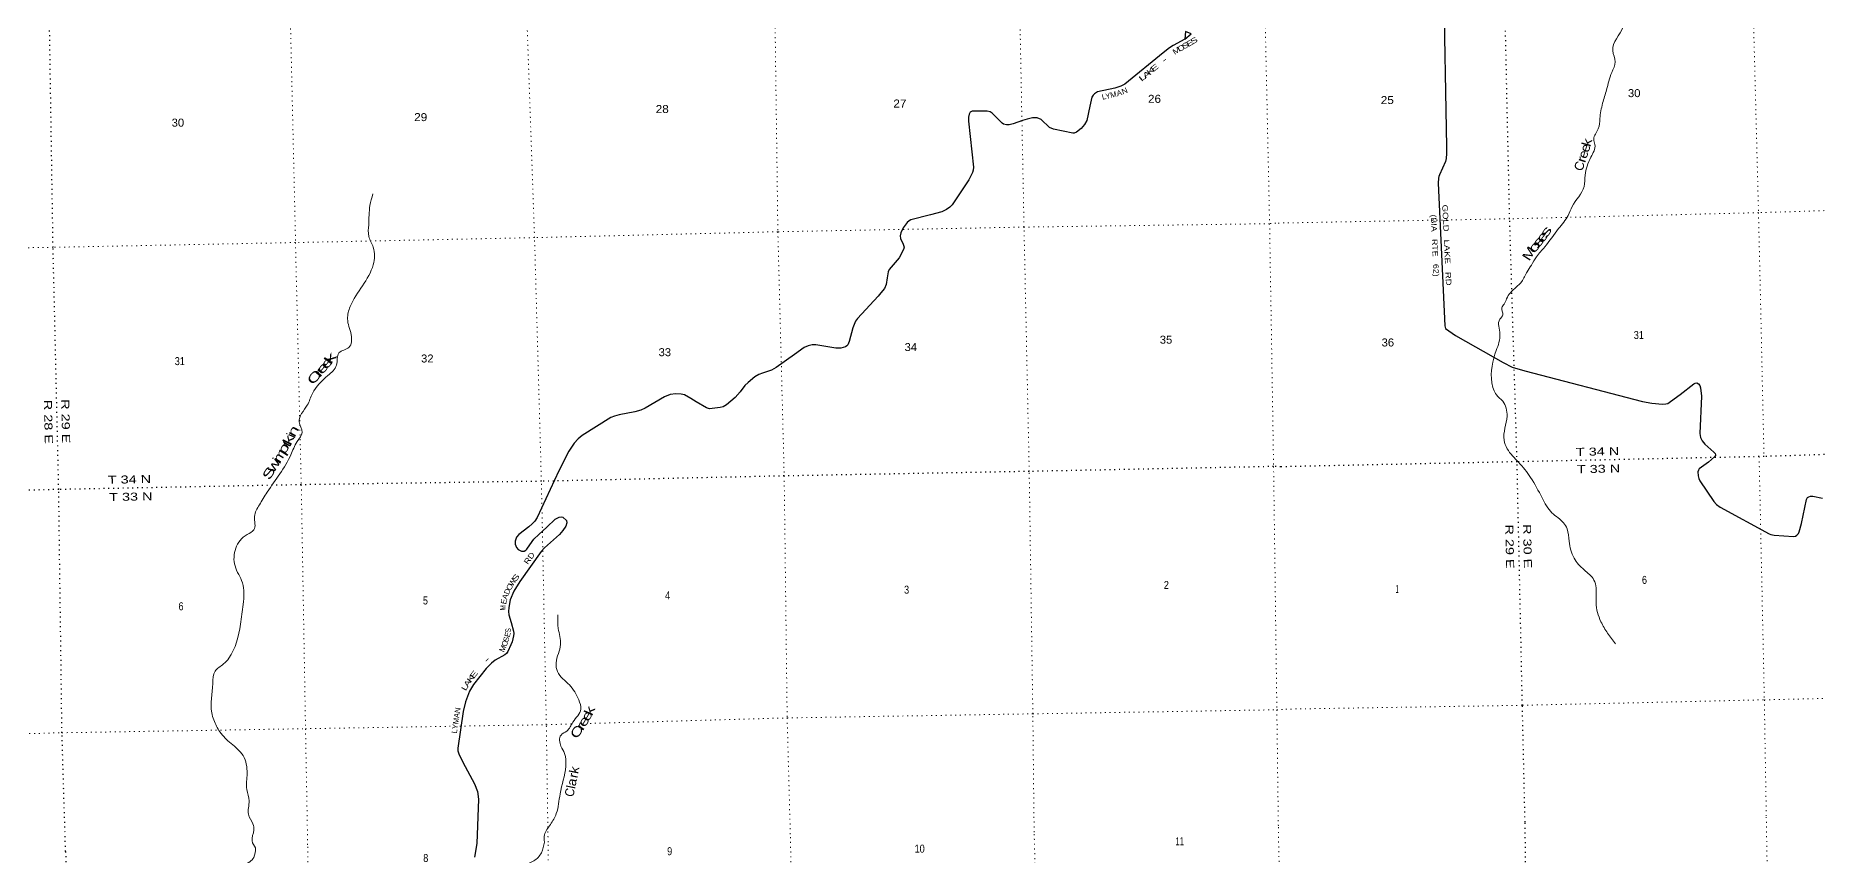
# Model space of a CAD drawing. Header units: feet. Extents: x 244583 to 493183, y 184934 to 372822.
# Drawn here: x 432125 to 471090, y 325566 to 343499 of the extents above; entities that cross this region are included whole.
import ezdxf
from ezdxf.enums import TextEntityAlignment as Align

# ---------------------------------------------------------------- set-up
doc = ezdxf.new("R2010")
doc.units = ezdxf.units.FT
doc.header["$LTSCALE"] = 70
doc.linetypes.add('DOTTED', pattern=[1.5, 0.3, -1.2])
for name, color, linetype, lineweight in [('29', 7, 'Continuous', 25), ('30', 7, 'Continuous', 25), ('39', 7, 'Continuous', 13), ('6', 7, 'DOTTED', 25), ('7', 7, 'DOTTED', 13)]:
    doc.layers.add(name, color=color, linetype=linetype, lineweight=lineweight)
doc.layers.add('41', color=7, linetype='Continuous')

msp = doc.modelspace()

# ---------------------------------------------------------------- linework, layer by layer
at = {"layer": '29'}
for points in [[(462691.72, 346563.08), (463002.48, 345939.73), (463042.45, 345853.59), (463051.95, 345815.55), (463053.62, 345778.07), (463037.99, 345624.51), (462930.78, 345017.86), (462922.75, 344952.29), (462910.75, 344675.95), (462980.47, 341068.68)], [(457260.29, 343422.74), (457002.44, 343284.11), (456924.38, 343234.25), (456785.16, 343122.82), (455942.35, 342437.89), (455859.59, 342394.9), (455723.87, 342350.03), (455350.25, 342267.08), (455279.84, 342223.72), (455251.33, 342195.19), (455225.24, 342152.1), (455179.35, 341957.12), (455117.2, 341644.73), (455066, 341553.25), (454990.29, 341465.19), (454885.42, 341386.82), (454837.9, 341367.8), (454806.32, 341368.4), (454386.46, 341451.01), (454297.14, 341490.53), (454112.24, 341665.75), (454025.31, 341698.28), (453923.88, 341701.81), (453812.67, 341672.35)], [(453812.67, 341672.35), (453706.41, 341644.21), (453503.54, 341570.97), (453412.3, 341550.87), (453360.03, 341550.87), (453293.5, 341565.13), (453261.57, 341585.1), (453045.12, 341801.59), (452998.88, 341831.42), (452932.89, 341848.24), (452602.99, 341843.33), (452566.44, 341821.91), (452540.65, 341780.8), (452523.67, 341717.3), (452525.53, 341629.16), (452635.19, 340623.22), (452628.21, 340554.67), (452614.85, 340507.69), (452535.73, 340343.85), (452169.28, 339799.68), (452115, 339746.3), (452048.47, 339698.75), (451942.94, 339645.06), (451697.65, 339576.45), (451264.46, 339469.37), (451226.36, 339449.1), (451183.6, 339411.06), (451099.22, 339292.59), (451045.79, 339187.57), (451031.53, 339121), (451042.46, 339060.98), (451100.99, 338933.96), (451117.07, 338873.73), (451106.79, 338819.29), (451008.09, 338638.68), (450793.93, 338381.57), (450772.66, 338332.62), (450748.89, 338198.83), (450722.65, 338058.22), (450685.97, 337971.04), (450608.49, 337873.83)], [(462980.47, 341068.68), (462983.36, 340919.07), (462975.93, 340808.3), (462958.19, 340747.09), (462825.61, 340457.11), (462811.98, 340420.75), (462802.48, 340380.33), (462794.76, 340272.88), (462941.43, 337148.73), (462959.3, 337094.46), (463027.36, 337038.46), (463173.53, 336936.01), (464218.61, 336345.51), (464417.66, 336249.62), (464692.41, 336163.07), (467266.7, 335495.88), (467469.06, 335461.06), (467703.91, 335438.31), (467773.2, 335442.04), (467820.72, 335453.94), (467881.77, 335491.92), (468090.85, 335649.19), (468386.37, 335883.55), (468414.74, 335896.18), (468452.76, 335905.69), (468493.31, 335880.67), (468519.29, 335848.62), (468534.08, 335797.27), (468553.77, 335608.49), (468521.25, 334797.71), (468538.29, 334707.37), (468574.53, 334632.08), (468628.58, 334559.95), (468829.74, 334387.82), (468851.93, 334355.48), (468861.44, 334331.7), (468861.44, 334317.44), (468840.89, 334283.4), (468709.13, 334170.72), (468505.03, 334022.61), (468488.41, 333995.27), (468477.42, 333960.4), (468481.27, 333865.69), (468495.54, 333809.82), (468517.55, 333762.15), (468823.32, 333307.87), (468885.22, 333240.38), (468962.15, 333181.03), (470037.88, 332598.44), (470075.63, 332584.17), (470149.29, 332572.29), (470571.73, 332545.74), (470612.62, 332550.89), (470643.51, 332569.91), (470679.15, 332607.95), (470693.84, 332644.03), (470742.88, 332826.79), (470850.37, 333351.72), (470876.37, 333392.57), (470902.5, 333411.59), (470942.9, 333425.85), (470991.32, 333426.4), (471204.45, 333378.31)], [(450608.49, 337873.83), (450550.69, 337801.31), (450095.39, 337314.05), (450057.65, 337250.92), (449998.1, 337103.85), (449919.34, 336807.02), (449891.05, 336738.68), (449867.29, 336710.15), (449838.69, 336689.48), (449734.24, 336662.6), (449624.18, 336664.22), (449187.75, 336738.68), (449108.55, 336737.77), (449021.43, 336714.9), (448931.55, 336673.45), (448719.08, 336525.34), (448318.14, 336237.01), (448217.33, 336178.19), (448022.11, 336117.29), (447942.73, 336084.85), (447852.44, 336032.54), (447706.89, 335911.35), (447638.6, 335847.09), (447534.61, 335704.12), (447420.01, 335580.81), (447233.85, 335426.11), (447158.65, 335376.34), (447093.1, 335360.98), (446859.27, 335338.3), (446793.29, 335359.09), (446573.67, 335488.82), (446454.48, 335563.45), (446319.14, 335639.56), (446246.26, 335654.51), (446129.23, 335661.46), (446003.91, 335649.76), (445875.71, 335598.63), (445457.21, 335350.98), (445362.39, 335302.63), (445232.57, 335266.94), (444888.44, 335205.13), (444787.39, 335176.62), (444701.26, 335144.5), (444079.34, 334753.42), (443988.19, 334675.47), (443903.52, 334586.99), (443787.61, 334410.87), (443566.41, 333978.33), (443090.92, 332958.36), (443039.1, 332880.7), (442986.38, 332820.46), (442914.49, 332753.64), (442690.62, 332584.99), (442639.48, 332525.65), (442612.78, 332443.36), (442610.97, 332373.48), (442641.62, 332301.24), (442677.5, 332254.6), (442750.95, 332220.24), (442810.55, 332221.32), (442848.57, 332240.34), (442870.31, 332262.49), (442981.47, 332431.42), (443019.64, 332482.85), (443131.42, 332583.51), (443305.16, 332746.46), (443486.55, 332921.76), (443575.63, 332967.87), (443623.15, 332972.63), (443656.3, 332961.66), (443732.94, 332895.69), (443741.94, 332841.87), (443718.97, 332770.28), (443656.41, 332673.06), (443584.15, 332586.46), (443257.24, 332292.65), (443183.91, 332212.45), (442716.51, 331556.12), (442582.45, 331348.75), (442506.18, 331160.21), (442473.16, 330992.12), (442468.41, 330899.39), (442470.83, 330828.55), (442526.73, 330659.12), (442573.25, 330469.23), (442580.13, 330421.83), (442577.7, 330369.2), (442543.3, 330236.38), (442520.69, 330171.26), (442454.15, 330026.83), (442423.31, 329983.17), (442383.05, 329951.07), (442171.46, 329837.24), (442093, 329772.43), (441978.21, 329655.5), (441703.9, 329307.85), (441616.27, 329157.83), (441527.51, 328923.64), (441478.38, 328716.32)], [(441478.38, 328716.32), (441357.5, 327911.94), (441361.19, 327851.35), (441379.64, 327789.75), (441468.18, 327607.3), (441723.48, 327128.12), (441785.35, 326960.91), (441813.04, 326792.55), (441772.82, 325827.89)], [(441772.82, 325827.89), (441723.17, 325527.28)]]:
    msp.add_lwpolyline(points, dxfattribs=at)
msp.add_lwpolyline([(457397.43, 343536.11), (457272.87, 343590.41), (457260.29, 343422.74)], close=True, dxfattribs=at)
at = {"layer": '39'}
for points in [[(465744.59, 349639.59), (465858.67, 349473.91), (465942.29, 349430.95), (465999.22, 349411.77), (466121.7, 349228.05), (466167.11, 349174.3), (466212.48, 349122.57), (466323.97, 348989.18), (466391.22, 348958.05), (466446.55, 348914.59), (466534.46, 348857.56), (466581.97, 348799.81), (466840.89, 348557.92), (466893.93, 348415.39), (466971.13, 348392.52), (467099.67, 348208.92), (467136.59, 347948.89), (467151.98, 347878.44), (467234.69, 347772.82), (467258.34, 347692.41), (467351.74, 347667.81), (467418.21, 347565.94), (467392.88, 347397.76), (467429.36, 347277.16), (467505.14, 346876.38), (467616.72, 346508.56), (467477.68, 346370.67), (467352.36, 346142.09), (467277.8, 345785.08), (467115.34, 345485.1), (467034.03, 345396.74), (466921.4, 345251.24), (466843.11, 345106.35), (466879.25, 344775.59), (466849.51, 344283.99), (466882.97, 343876.38), (466845.77, 343693.83), (466614.49, 343170.32), (466669.34, 342924.77), (466594.57, 342695.07), (466480.03, 342313.09), (466394.28, 342018.53), (466333.48, 341684), (466298.97, 341463.11), (466199.98, 341230.95), (466226.26, 341116.24), (466138.16, 340839.82), (466009.7, 340445.47), (465987.81, 340196.52), (465726.71, 339759.37), (465641.16, 339567.87), (465430.03, 339277.12), (465127.88, 338875.61), (464949.74, 338662.24), (464835.76, 338478.32), (464741.3, 338333.15), (464623.78, 338120.87), (464377.52, 337873.95), (464294.94, 337743.13), (464240.4, 337626.96), (464187.23, 337547.19), (464212.2, 337392.04), (464147.2, 337295.89), (464148.85, 336972.59), (464068.28, 336613.45), (463971.6, 335906.44), (464073.28, 335641.51), (464209.16, 335500.47), (464303.79, 335176.82), (464238.29, 334650.22), (464306.25, 334463.5), (464558.09, 334164.9), (464818.57, 333834.11), (465071.02, 333385.98), (465286.99, 333058.44), (465420.24, 332951.7), (465616.46, 332712.73), (465661.74, 332436.68), (465769.32, 332066.78), (465992.08, 331812.11), (466204.17, 331589.58), (466251.61, 331420.68), (466251.29, 331095.32), (466357.73, 330674.88), (466503.54, 330428.93), (466677.49, 330191.57)], [(439501.79, 340036.72), (439436.1, 339781.22), (439408.73, 339362.47), (439411.75, 339107.82), (439509.58, 338868.51), (439508.02, 338488.48), (439005.55, 337572.65), (438946.07, 337305.09), (439025.01, 336954.37), (438977.75, 336678.89), (438758.88, 336558.93), (438705.44, 336293.47), (438514.19, 336060.66), (438179.26, 335672.45), (438067.1, 335416.37), (437941.95, 335232.89), (437891.57, 335050.35), (437952.9, 334820.69), (437846.16, 334619.25), (437706.09, 334330.48), (437192.34, 333513.55), (437017.82, 333232.43), (436913.69, 332980.5), (436899.01, 332685.21), (436750.63, 332586.34), (436501.58, 332284.08), (436485.95, 331897.82), (436647.96, 331529.94), (436663.67, 331057.16), (436606.16, 330623.88), (436350.24, 329878.88), (436236.52, 329754.17), (436048.44, 329594.16), (436001.09, 329326.76), (435976.38, 328683.68), (436020.66, 328528.6), (436155.13, 328267.5), (436398.64, 328013.83), (436662.5, 327748.28), (436749.97, 327359.26), (436744.06, 327005.46), (436795.51, 326757.48), (436778.75, 326466.21), (436878.29, 326253.19), (436898.03, 326122.05), (436858.45, 325881.02), (436934.05, 325730.82)], [(443543.94, 330825.47), (443555.57, 330526.46), (443606.17, 330179.43), (443507.86, 329777.99), (443538.43, 329586.35), (443800.58, 329294.5), (444002.52, 328967.55), (444047.35, 328765.98), (443874.9, 328480.85), (443739.8, 328285.12), (443615.52, 328198.68), (443614.4, 327952.07), (443691.01, 327797.38), (443718.57, 327518.79), (443594.42, 326910.85), (443512.61, 326481.32), (443382.09, 326239.16), (443255.38, 326017.26), (443253, 325856.6)], [(443253, 325856.6), (443186.41, 325624.79), (443017.77, 325444.56), (442783.35, 325346.11), (442603.7, 325226.29), (442452.01, 324993.83), (442489.85, 324893.46), (442615.41, 324727.81), (442611.85, 324435.02), (442476.43, 324192.71), (442389.65, 324066.23), (442390.46, 323882.52), (442212.24, 323669.85), (442023.6, 323610.45), (441664.46, 323491.94), (441411.49, 323419.45), (441192.52, 323365.65), (441015.94, 323308.45), (440787.91, 323187.89), (440495.95, 323028), (440283.24, 322960.16), (440115.44, 322856.67), (439903.35, 322748.46), (439770.83, 322449.67), (439686.34, 322305.05), (439647.85, 322054.13), (439491.87, 321837.75), (439393.15, 321700.99), (439290.43, 321430.92), (438947.92, 321149.13), (438608.54, 321057.16), (438454.51, 320844.85), (438146.4, 320686.73), (437836.36, 320391.3), (437678.34, 320176.92), (437612.55, 319996.24)], [(436934.05, 325730.82), (436894.39, 325519), (436807.14, 325422.79), (436695.67, 325328.23), (436703.77, 325195.11), (436618.47, 324971.74), (436624.53, 324840.6), (436561.07, 324639.77), (436437.22, 324431.96), (436384.72, 324174.77), (436265.99, 323896.38), (436200.43, 323701.57), (436078.07, 323528.11), (435976.15, 323205.56), (435823.19, 322924.63), (435605.42, 322660.89), (435576.24, 322329.35), (435516.48, 322019.56), (435405.07, 321789.73), (435444.44, 321590.47), (435262.87, 321464.56), (435127.51, 321480.67), (435023.7, 321543.69), (434891.13, 321509.37), (434753.67, 321531.51), (434661.49, 321362.54), (434451.82, 321359.35), (434294.04, 321128.82), (434105.68, 321051.26), (433894.52, 321013.73), (433688.91, 321008.58), (433469.13, 320876.03), (433283.99, 320719.79), (433238.65, 320652.47), (433156.98, 320566.37)]]:
    msp.add_spline(points, degree=3, dxfattribs=at)
at = {"layer": '6'}
for points in [[(464698.87, 326294.52), (464639.64, 328849.52), (464523.53, 334176.4), (464361.12, 339492.35), (464243.13, 344811.11), (464096.43, 350153.61), (464058.72, 355504.13), (463917.09, 360788.11), (463747.5, 365713.95)], [(432780.5, 325651.32), (432701.43, 328248.76), (432630.23, 333569.94), (432506.76, 338868.24), (432420.98, 344225.62), (432368.21, 349526.82), (432299.2, 354833.88), (432230.38, 360124.77), (432158.8, 364884.5)], [(489978.88, 334719.34), (485868.49, 334733.43), (480553.41, 334597.58), (480436.36, 334587.4), (475240.56, 334449.65), (475127.24, 334457.72), (469923.86, 334291.55), (469816.77, 334289.63), (464523.53, 334176.4), (459356.57, 334066.95)], [(459356.57, 334066.95), (459198.63, 334072.53), (453854.31, 333965.56), (448495.74, 333866.51), (443185.89, 333749.87), (437934.16, 333674.38), (432630.23, 333569.94), (428736.34, 333476.21)], [(464985.42, 302294.64), (464929.09, 307605.48), (464866.18, 312960.69), (464802.06, 318247.19), (464736.01, 323525.58), (464698.87, 326294.52)], [(432780.5, 325651.32), (432835.95, 322840.85), (432961.35, 317573.54), (433060.86, 312285.65), (433216.16, 306909.78), (433382.48, 301473.51)]]:
    msp.add_lwpolyline(points, dxfattribs=at)
at = {"layer": '7'}
for points in [[(458449.13, 365599.12), (458573.21, 360731.68), (458687.13, 355386.77), (458844.6, 350083.82), (458995.49, 344731.63), (459111.37, 339385.42), (459198.63, 334072.53), (459269.83, 328751.34), (459302.77, 326182.56)], [(469076.69, 365827.99), (469288.53, 360937.09), (469468.87, 355635.62), (469551.31, 350269.73), (469665.51, 344936.76), (469803.56, 339626.44), (469923.86, 334291.55)], [(443332.22, 325858.89), (443293.51, 328425.1), (443185.89, 333749.87), (443035.77, 339080.17), (442854.99, 344268.61), (442816.41, 349735.73), (442753.78, 355016.59), (442633.39, 360395.78), (442578.15, 365169.51)], [(453961.7, 326073.04), (453933.38, 328662.67), (453854.31, 333965.56), (453740.39, 339310.47), (453637.74, 344556.47), (453483.15, 349923.1), (453383.44, 355262.12), (453271.42, 360617.16), (453142.72, 365455.48)], [(447852.15, 364902.84), (447960.22, 360443.9), (448059.59, 355133.18), (448178.97, 349838.88), (448287.81, 344411.03), (448357.6, 339209.09), (448495.74, 333866.51), (448560.55, 328573.55), (448631.5, 325965.02)], [(437263.13, 363846.95), (437319.66, 360264.94), (437449.75, 354920.24), (437553.11, 349613.6), (437687.02, 344287.14), (437808.67, 338972.65), (437934.16, 333674.38), (438027.78, 328337.31), (438075.11, 325754.84)], [(489861.34, 340058.9), (485781.12, 340034.55), (480437.15, 339932.54), (475122.22, 339788.62), (469803.56, 339626.44), (464361.12, 339492.35), (459246.56, 339397.96)], [(459246.56, 339397.96), (459111.37, 339385.42), (453740.39, 339310.47), (448357.6, 339209.09), (443035.77, 339080.17), (437808.67, 338972.65), (432506.76, 338868.24), (428633.67, 338806.62)], [(469816.77, 334289.63), (469930.76, 328968.77), (469973.91, 326405.23)], [(459465.96, 328765.81), (464639.64, 328849.52), (469930.76, 328968.77), (475274.41, 329088.96), (480571.69, 329202.26), (485929.59, 329316.64), (490096.42, 329379.31)], [(444250.38, 328452.07), (448560.55, 328573.55), (453933.38, 328662.67), (459269.83, 328751.34), (459465.96, 328765.81)], [(428838.01, 328145.72), (432701.43, 328248.76), (438027.78, 328337.31), (441188.8, 328390.01)], [(441402.51, 328393.57), (443293.51, 328425.1), (443908.33, 328442.43)], [(459302.77, 326182.56), (459356.65, 323425.87), (459440.46, 318109.48), (459526.07, 312807.24), (459573.46, 307498.37), (459677.81, 302158.07)], [(469973.91, 326405.23), (470020.74, 323648.71), (470095.53, 318313.85), (470157.51, 313037.43), (470246.4, 307704.77), (470298.93, 302373.68)], [(438075.11, 325754.84), (438095.55, 322943.04), (438171.41, 319950.73)], [(443845.88, 301765.88), (443812.44, 307085.06), (443681.85, 312426.98), (443506.17, 317816.68), (443365.26, 323043.37), (443332.22, 325858.89)], [(448631.5, 325965.02), (448693.29, 323154.68), (448853.4, 317859.64), (449033.76, 312558.85), (449070.77, 307270.01), (449208.08, 301883.77)], [(454487.47, 302010.49), (454254.22, 307340.76), (454238.77, 312670.31), (454173.54, 317958.72), (454039.2, 323282.42), (453961.7, 326073.04)]]:
    msp.add_lwpolyline(points, dxfattribs=at)

# ---------------------------------------------------------------- texts
at = {"layer": '30'}
for s, rotation, width, p in [('O', 29.264, 1.15, (457205.26, 343175.25)), ('S', 29.264, 1.3, (457297.27, 343230.17)), ('E', 30.264, 1.35, (457395.13, 343283.25)), ('S', 31.264, 1.4, (457490.07, 343340.45)), ('-', 39.1, 1.9, (456844.5, 342926.22)), ('M', 32.568, 1.25, (457106.07, 343120.9)), ('L', 39.1, 1.85, (456369.69, 342538.12)), ('A', 39.1, 1.65, (456458.11, 342602.82)), ('K', 39.1, 1.55, (456545.78, 342678.82)), ('E', 39.1, 1.6, (456632.33, 342749.17)), ('L', 12.518, 1.05, (455502.56, 342106.27)), ('M', 12.518, 0.85, (455706.21, 342152.54)), ('A', 17.294, 1.1, (455838.96, 342187.92)), ('N', 23.45, 1.1, (455963.53, 342235.77)), ('GOLD   LAKE   RD', 272.688, 1.3, (462928.64, 338913.78)), ('(BIA   RTE   62)', 272.688, 1.2, (462666.19, 338902.8)), ('RD', 54.544, 1.2, (442970.51, 332032.63)), ('S', 54.544, 1.5, (442671.21, 331605.69)), ('A', 72.886, 1.1, (442450.91, 331210.74)), ('D', 67.975, 1.05, (442493.66, 331315.93)), ('O', 62.118, 1.15, (442545.12, 331412.41)), ('M', 87.068, 0.7, (442402.59, 330979.04)), ('E', 78.886, 0.9, (442422.95, 331106.3)), ('S', 88.547, 0.7, (442519.51, 330489.32)), ('M', 65.55, 1.05, (442393.97, 330064.04)), ('O', 65.264, 1.05, (442440.09, 330178.26)), ('-', 45.529, 2.15, (442030.32, 329808.51)), ('L', 61.243, 1.5, (441563.35, 329211.29)), ('A', 59.71, 1.4, (441618.07, 329299.69)), ('K', 51.725, 1.55, (441688.24, 329398.13)), ('E', 51.725, 1.6, (441754.95, 329485.71))]:
    msp.add_text(s, height=120, rotation=rotation, dxfattribs=dict(at, width=width)).set_placement(p, align=Align.CENTER)
for s, rotation, p in [('Y', 12.518, (455588.63, 342123.52)), ('W', 60.118, (442603.01, 331511.1)), ('E', 75.933, (442504.88, 330385.89)), ('S', 75.933, (442476.32, 330279.37)), ('LYMAN', 81.454, (441378.23, 328509.23))]:
    msp.add_text(s, height=120, rotation=rotation, dxfattribs=at).set_placement(p, align=Align.CENTER)
at = {"layer": '41'}
for s, rotation, width, p in [('e', 71.942, 1.15, (466064.67, 340872.85)), ('k', 74.456, 1.25, (466147.48, 341137.23)), ('e', 72.188, 1.15, (466109.35, 341011.68)), ('C', 71.972, 1.05, (465980.86, 340615.38)), ('r', 71.942, 1.3, (466027.73, 340759.21)), ('s', 52.385, 2, (465061.43, 338928.6)), ('e', 52.91, 1.7, (465151.44, 339040.91)), ('s', 55.91, 1.9, (465230.96, 339153.3)), ('M', 57.807, 1.35, (464867.21, 338681.32)), ('o', 49.986, 1.8, (464974.77, 338819.22)), ('e', 50.203, 1.8, (438473.57, 336169.48)), ('e', 49.993, 1.85, (438568.86, 336282.09)), ('k', 53.882, 1.9, (438649.33, 336382.64)), ('C', 48.852, 1.65, (438292.38, 335960.12)), ('r', 48.852, 2.1, (438391.86, 336069.46)), ('k', 64.57, 1.55, (437742.38, 334614.23)), ('i', 65.386, 1.1, (437799.16, 334709.25)), ('n', 61.482, 1.55, (437842.23, 334801.69)), ('m', 58.023, 1.35, (437544.61, 334261.95)), ('p', 58.023, 1.65, (437627.35, 334413.41)), ('t', 61.151, 1.35, (437702.26, 334525.05)), ('S', 57.647, 1.6, (437309.11, 333876.64)), ('w', 57.647, 1.55, (437411.51, 334047.29)), ('i', 58.023, 1.35, (437484.04, 334151)), ('r', 56.656, 1.75, (444126.11, 328338.17)), ('e', 58.59, 1.55, (444195.12, 328449.68)), ('e', 60.576, 1.45, (444266.66, 328573.32)), ('k', 66.534, 1.45, (444331.04, 328693.05)), ('C', 56.034, 1.45, (444039.38, 328213.03)), ('k', 78.517, 1.15, (444001.84, 327414.92)), ('r', 78.517, 1.1, (443979.07, 327294.17)), ('C', 78.399, 0.95, (443903.27, 326923.49)), ('a', 78.399, 1.1, (443948.36, 327149.61))]:
    msp.add_text(s, height=200, rotation=rotation, dxfattribs=dict(at, width=width)).set_placement(p, align=Align.CENTER)
msp.add_text('l', height=200, rotation=78.399, dxfattribs=at).set_placement((443927.81, 327043.04), align=Align.CENTER)
at = {"layer": '6', "width": 1.35}
for s, rotation, p in [('R 28 E', 271.335, (432305.09, 335530.04)), ('R 29 E', 271.335, (432684.28, 335543.07)), ('T 34 N', 1.225, (465811.46, 334303.97)), ('T 33 N', 1.225, (465832.69, 333925.48)), ('T 34 N', 1.128, (433704.79, 333694.49)), ('T 33 N', 1.128, (433734.66, 333316.65)), ('R 29 E', 271.249, (464265.16, 332803.25)), ('R 30 E', 271.249, (464653.32, 332810.82))]:
    msp.add_text(s, height=175, rotation=rotation, dxfattribs=at).set_placement(p)
at = {"layer": '7'}
for s, width, p in [('26', 1.1, (456450.99, 342029.09)), ('25', 1.1, (461541.8, 342002.41)), ('30', 1.05, (466948.2, 342154.13)), ('29', 1.1, (440403.34, 341629.05)), ('28', 1.1, (445685.33, 341805.53)), ('27', 1.1, (450882.97, 341926.75)), ('30', 1.05, (435099.81, 341508.08)), ('33', 1.05, (445748.42, 336486.26)), ('34', 1.05, (451128.53, 336598.84)), ('35', 1.05, (456709.87, 336760.15)), ('36', 1.05, (461560.62, 336699.57)), ('31', 0.85, (467074.94, 336863.14)), ('31', 0.85, (435167.52, 336291.33)), ('32', 1.05, (440554.41, 336348.88)), ('6', 0.85, (467254.12, 331505.45)), ('5', 0.85, (440594.56, 331055.57)), ('4', 0.85, (445890.34, 331164.34)), ('3', 0.85, (451117.23, 331291.68)), ('2', 0.85, (456798.23, 331394.41)), ('1', 0.4, (461869.43, 331309.4)), ('6', 0.85, (435249.47, 330928.47)), ('10', 0.85, (451347.36, 325625.75)), ('11', 0.65, (457053.72, 325787.23)), ('8', 0.85, (440602.3, 325421.96)), ('9', 0.85, (445935.81, 325569.7))]:
    msp.add_text(s, height=175, dxfattribs=dict(at, width=width)).set_placement(p)

doc.saveas('drawing.dxf')
